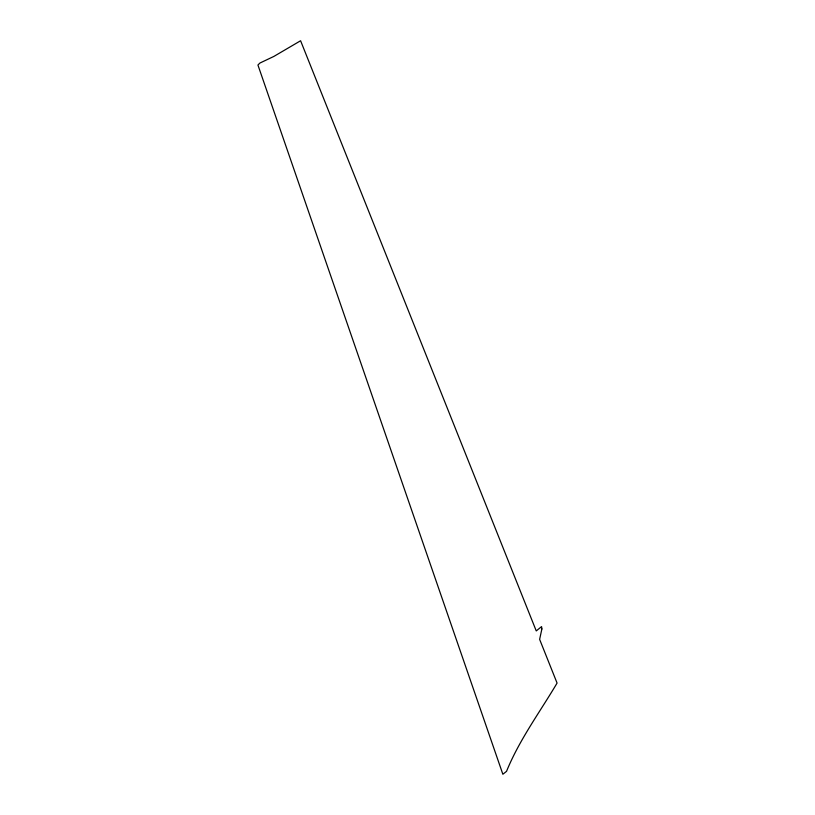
<?xml version="1.0" encoding="UTF-8"?>
<svg xmlns="http://www.w3.org/2000/svg" width="815" height="815" viewBox="0 0 815 815"><rect width="100%" height="100%" fill="white"/><g stroke="black" fill="none" stroke-linecap="round" stroke-linejoin="round"><path stroke-width="1.22" d="M541.883 628.936L539.632 639.378L557.073 683.072C539.825 712.198 519.328 739.826 506.533 771.347L502.855 774.25L257.927 65.006L259.944 63.03L273.86 56.429L300.592 40.75L536.25 630.922L541.578 626.592L541.883 628.936"/></g></svg>
